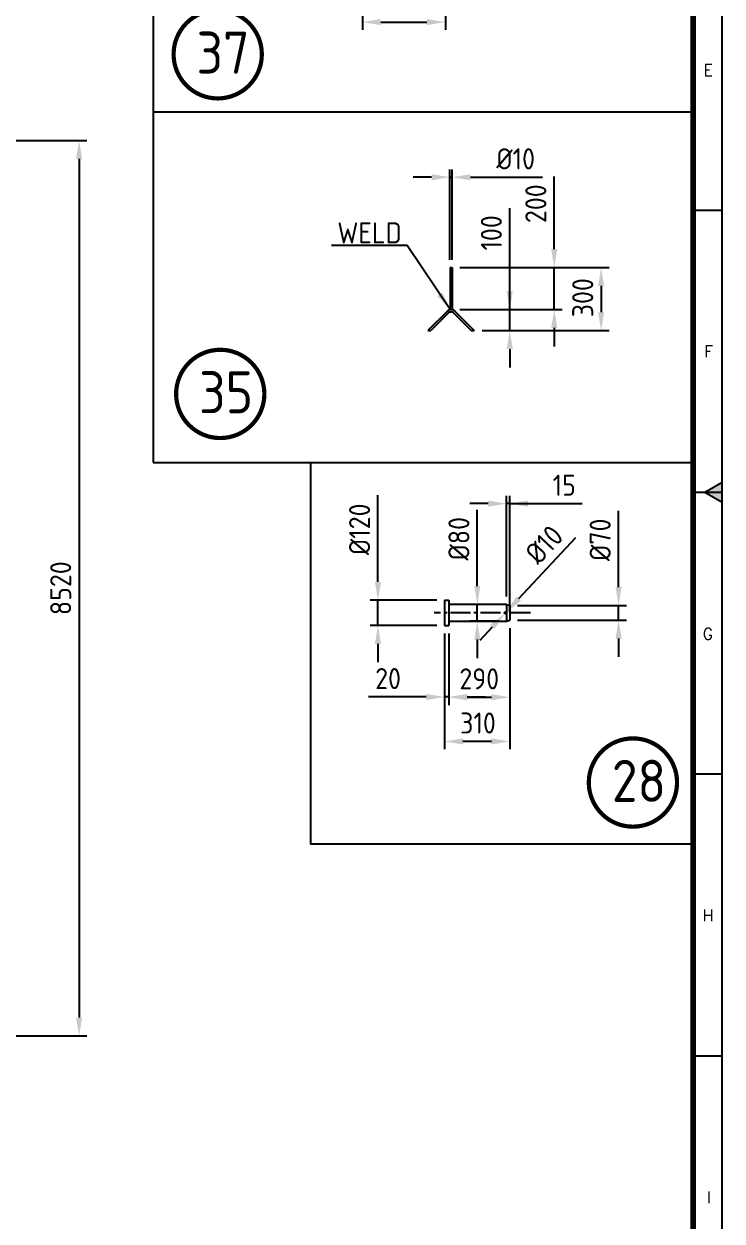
# Model space of a CAD drawing. Header units: millimetres. Extents: x -1362 to -436, y 602 to 1257.
# Drawn here: x -572.4 to -439.5, y 791.6 to 1019.4 of the extents above; entities that cross this region are included whole.
import ezdxf
from ezdxf.enums import TextEntityAlignment as Align

# ---------------------------------------------------------------- set-up
doc = ezdxf.new("R2010")
doc.units = ezdxf.units.MM
doc.linetypes.add('CENTER2', pattern=[28.575, 19.05, -3.175, 3.175, -3.175])
doc.layers.add('BORDER', color=6, linetype='Continuous')
doc.styles.add('ACISOTS', font='isocp.shx')
doc.styles.add('ROMANS', font='romans.shx', dxfattribs={"width": 0.8})
doc.styles.get("Standard").update_dxf_attribs({"font": 'arial.ttf'})
doc.dimstyles.new('ISO-25', dxfattribs={"dimtxt": 4, "dimasz": 3.5, "dimexe": 1.5, "dimexo": 1.5, "dimgap": 1.5, "dimtad": 1, "dimtxsty": 'Standard', "dimcen": 0, "dimadec": 0, "dimazin": 0, "dimtfac": 1, "dimtmove": 0, "dimatfit": 3, "dimfxl": 1, "dimarcsym": 0})

# ---------------------------------------------------------------- blocks, each defined once
blk = doc.blocks.new('*D6669')
at = {"color": 0, "lineweight": -2}
for p, q in [((-639.94, 997.23), (-560.37, 997.23)), ((-561.87, 993.73), (-561.87, 830.33)), ((-639.94, 826.83), (-560.37, 826.83))]:
    blk.add_line(p, q, dxfattribs=at)
at = {"color": 0}
for points in [[(-561.29, 993.73), (-562.45, 993.73), (-561.87, 997.23)], [(-562.45, 830.33), (-561.29, 830.33), (-561.87, 826.83)]]:
    blk.add_solid(points, dxfattribs=at)
at = {"layer": 'Defpoints', "color": 0}
for p in [(-641.44, 997.23), (-641.44, 826.83), (-561.87, 826.83)]:
    blk.add_point(p, dxfattribs=at)
at = {"color": 0, "ltscale": 0.5, "insert": (-565.37, 912.03), "char_height": 4, "attachment_point": 5, "rotation": 90, "style": 'ACISOTS'}
blk.add_mtext('8520', dxfattribs=at)
blk = doc.blocks.new('*D6760')
at = {"color": 0, "lineweight": -2}
for p, q in [((-479.89, 904.44), (-479.89, 889.78)), ((-491.49, 903.44), (-491.49, 889.78)), ((-487.99, 891.28), (-483.39, 891.28))]:
    blk.add_line(p, q, dxfattribs=at)
at = {"color": 0}
for points in [[(-487.99, 891.86), (-487.99, 890.7), (-491.49, 891.28)], [(-483.39, 890.7), (-483.39, 891.86), (-479.89, 891.28)]]:
    blk.add_solid(points, dxfattribs=at)
at = {"layer": 'Defpoints', "color": 0}
for p in [(-491.49, 904.94), (-479.89, 905.94), (-479.89, 891.28)]:
    blk.add_point(p, dxfattribs=at)
at = {"color": 0, "ltscale": 0.5, "insert": (-485.69, 894.78), "char_height": 4, "attachment_point": 5, "style": 'ACISOTS'}
blk.add_mtext('290', dxfattribs=at)
blk = doc.blocks.new('*D6761')
at = {"color": 0, "lineweight": -2}
for p, q in [((-504.97, 913.24), (-504.97, 929.74)), ((-493.79, 909.74), (-506.47, 909.74)), ((-504.97, 904.94), (-504.97, 909.74)), ((-493.79, 904.94), (-506.47, 904.94)), ((-504.97, 901.44), (-504.97, 897.94))]:
    blk.add_line(p, q, dxfattribs=at)
at = {"color": 0}
for points in [[(-505.56, 913.24), (-504.39, 913.24), (-504.97, 909.74)], [(-504.39, 901.44), (-505.56, 901.44), (-504.97, 904.94)]]:
    blk.add_solid(points, dxfattribs=at)
at = {"layer": 'Defpoints', "color": 0}
for p in [(-504.97, 909.74), (-492.29, 909.74), (-492.29, 904.94)]:
    blk.add_point(p, dxfattribs=at)
at = {"color": 0, "ltscale": 0.5, "insert": (-508.47, 923.24), "char_height": 4, "attachment_point": 5, "rotation": 90, "style": 'ACISOTS'}
blk.add_mtext('%%c120', dxfattribs=at)
blk = doc.blocks.new('*D6762')
at = {"color": 0, "lineweight": -2}
for p, q in [((-486.06, 912.44), (-486.06, 926.94)), ((-481.99, 908.94), (-487.56, 908.94)), ((-486.06, 905.74), (-486.06, 908.94)), ((-481.99, 905.74), (-487.56, 905.74)), ((-486.06, 902.24), (-486.06, 898.74))]:
    blk.add_line(p, q, dxfattribs=at)
at = {"color": 0}
for points in [[(-486.64, 912.44), (-485.47, 912.44), (-486.06, 908.94)], [(-485.47, 902.24), (-486.64, 902.24), (-486.06, 905.74)]]:
    blk.add_solid(points, dxfattribs=at)
at = {"layer": 'Defpoints', "color": 0}
for p in [(-486.06, 908.94), (-480.49, 908.94), (-480.49, 905.74)]:
    blk.add_point(p, dxfattribs=at)
at = {"color": 0, "ltscale": 0.5, "insert": (-489.56, 921.44), "char_height": 4, "attachment_point": 5, "rotation": 90, "style": 'ACISOTS'}
blk.add_mtext('%%C80', dxfattribs=at)
blk = doc.blocks.new('*D6763')
at = {"color": 0, "lineweight": -2}
for p, q in [((-459.17, 912.24), (-459.17, 926.74)), ((-478.39, 908.74), (-457.67, 908.74)), ((-459.17, 905.94), (-459.17, 908.74)), ((-478.39, 905.94), (-457.67, 905.94)), ((-459.17, 902.44), (-459.17, 898.94))]:
    blk.add_line(p, q, dxfattribs=at)
at = {"color": 0}
for points in [[(-459.75, 912.24), (-458.58, 912.24), (-459.17, 908.74)], [(-458.58, 902.44), (-459.75, 902.44), (-459.17, 905.94)]]:
    blk.add_solid(points, dxfattribs=at)
at = {"layer": 'Defpoints', "color": 0}
for p in [(-479.89, 908.74), (-459.17, 908.74), (-479.89, 905.94)]:
    blk.add_point(p, dxfattribs=at)
at = {"color": 0, "ltscale": 0.5, "insert": (-462.67, 921.24), "char_height": 4, "attachment_point": 5, "rotation": 90, "style": 'ACISOTS'}
blk.add_mtext('%%C70', dxfattribs=at)
blk = doc.blocks.new('*D6764')
at = {"color": 0, "lineweight": -2}
for p, q in [((-480.49, 910.44), (-480.49, 929.62)), ((-479.89, 907.44), (-479.89, 929.62)), ((-483.99, 928.12), (-487.49, 928.12)), ((-479.89, 928.12), (-480.49, 928.12)), ((-479.89, 928.12), (-466.13, 928.12)), ((-476.39, 928.12), (-472.89, 928.12))]:
    blk.add_line(p, q, dxfattribs=at)
at = {"color": 0}
for points in [[(-483.99, 927.54), (-483.99, 928.71), (-480.49, 928.12)], [(-476.39, 928.71), (-476.39, 927.54), (-479.89, 928.12)]]:
    blk.add_solid(points, dxfattribs=at)
at = {"layer": 'Defpoints', "color": 0}
for p in [(-480.49, 928.12), (-480.49, 908.94), (-479.89, 905.94)]:
    blk.add_point(p, dxfattribs=at)
at = {"color": 0, "ltscale": 0.5, "insert": (-469.51, 931.62), "char_height": 4, "attachment_point": 5, "style": 'ACISOTS'}
blk.add_mtext('15', dxfattribs=at)
blk = doc.blocks.new('*D6765')
at = {"color": 0, "lineweight": -2}
for p, q in [((-478.17, 910.04), (-467.3, 921.66)), ((-480.83, 907.19), (-480.56, 907.48)), ((-483.22, 904.63), (-485.61, 902.08))]:
    blk.add_line(p, q, dxfattribs=at)
at = {"color": 0}
for points in [[(-478.59, 910.44), (-477.74, 909.64), (-480.56, 907.48)], [(-482.79, 904.24), (-483.65, 905.03), (-480.83, 907.19)]]:
    blk.add_solid(points, dxfattribs=at)
at = {"layer": 'Defpoints', "color": 0}
for p in [(-480.83, 907.19), (-480.56, 907.48)]:
    blk.add_point(p, dxfattribs=at)
at = {"color": 0, "ltscale": 0.5, "insert": (-473.34, 920.33), "char_height": 4, "attachment_point": 5, "rotation": 46.9231, "style": 'ACISOTS'}
blk.add_mtext('%%c10', dxfattribs=at)
blk = doc.blocks.new('*D6766')
at = {"color": 0, "lineweight": -2}
for p, q in [((-479.89, 904.44), (-479.89, 881.37)), ((-492.29, 903.44), (-492.29, 881.37)), ((-483.39, 882.87), (-488.79, 882.87))]:
    blk.add_line(p, q, dxfattribs=at)
at = {"color": 0}
for points in [[(-488.79, 883.45), (-488.79, 882.29), (-492.29, 882.87)], [(-483.39, 882.29), (-483.39, 883.45), (-479.89, 882.87)]]:
    blk.add_solid(points, dxfattribs=at)
at = {"layer": 'Defpoints', "color": 0}
for p in [(-492.29, 904.94), (-479.89, 905.94), (-492.29, 882.87)]:
    blk.add_point(p, dxfattribs=at)
at = {"color": 0, "ltscale": 0.5, "insert": (-485.93, 886.37), "char_height": 4, "attachment_point": 5, "style": 'ACISOTS'}
blk.add_mtext('310', dxfattribs=at)
blk = doc.blocks.new('*D6767')
at = {"color": 0, "lineweight": -2}
for p, q in [((-492.29, 903.44), (-492.29, 889.83)), ((-491.49, 903.44), (-491.49, 889.83)), ((-495.79, 891.33), (-506.8, 891.33)), ((-491.49, 891.33), (-492.29, 891.33)), ((-487.99, 891.33), (-484.49, 891.33))]:
    blk.add_line(p, q, dxfattribs=at)
at = {"color": 0}
for points in [[(-495.79, 890.74), (-495.79, 891.91), (-492.29, 891.33)], [(-487.99, 891.91), (-487.99, 890.74), (-491.49, 891.33)]]:
    blk.add_solid(points, dxfattribs=at)
at = {"layer": 'Defpoints', "color": 0}
for p in [(-492.29, 904.94), (-491.49, 904.94), (-492.29, 891.33)]:
    blk.add_point(p, dxfattribs=at)
at = {"color": 0, "ltscale": 0.5, "insert": (-503.05, 894.83), "char_height": 4, "attachment_point": 5, "style": 'ACISOTS'}
blk.add_mtext('20', dxfattribs=at)
blk = doc.blocks.new('A1B')
at = {"layer": 'BORDER', "color": 1}
for p, q in [((837, 345.17), (832, 345.17)), ((837, 247.84), (832, 247.84)), ((837, 199.17), (832, 199.17))]:
    blk.add_line(p, q, dxfattribs=at)
at = {"layer": 'BORDER'}
for p, q in [((834, 296.5), (837, 298.23)), ((832, 296.5), (837, 296.5)), ((834, 296.5), (837, 294.77))]:
    blk.add_line(p, q, dxfattribs=at)
blk.add_lwpolyline([(837, 3), (837, 590), (3, 590), (3, 3)], close=True, dxfattribs=at)
at = {"layer": 'BORDER', "const_width": 1}
blk.add_lwpolyline([(8, 8), (832, 8), (832, 585), (8, 585)], close=True, dxfattribs=at)
at = {"layer": 'BORDER'}
blk.add_solid([(837, 298.23), (837, 294.77), (834, 296.5)], dxfattribs=at)
at = {"layer": 'BORDER', "color": 1, "style": 'ROMANS'}
for s, p in [('E', (834.61, 368.4)), ('F', (834.66, 319.81)), ('G', (834.56, 271.07)), ('H', (834.57, 222.46)), ('I', (834.69, 173.82))]:
    blk.add_text(s, height=2, dxfattribs=at).set_placement(p, align=Align.CENTER)
blk = doc.blocks.new('A$7EA51210113029E')
blk.add_blockref('A1B', (0, 0))
blk = doc.blocks.new('*D6868')
at = {"color": 0, "lineweight": -2}
for p, q in [((-507.94, 1026.87), (-507.94, 1018.26)), ((-492.14, 1026.87), (-492.14, 1018.26)), ((-504.44, 1019.76), (-495.64, 1019.76))]:
    blk.add_line(p, q, dxfattribs=at)
at = {"color": 0}
for points in [[(-504.44, 1020.34), (-504.44, 1019.18), (-507.94, 1019.76)], [(-495.64, 1019.18), (-495.64, 1020.34), (-492.14, 1019.76)]]:
    blk.add_solid(points, dxfattribs=at)
at = {"layer": 'Defpoints', "color": 0}
for p in [(-507.94, 1028.37), (-492.14, 1028.37), (-492.14, 1019.76)]:
    blk.add_point(p, dxfattribs=at)
at = {"color": 0, "ltscale": 0.5, "insert": (-499.81, 1023.26), "char_height": 4, "attachment_point": 5, "style": 'ACISOTS'}
blk.add_mtext('790', dxfattribs=at)
blk = doc.blocks.new('*D6879')
at = {"color": 0, "lineweight": -2}
for p, q in [((-489.36, 973.05), (-460.99, 973.05)), ((-462.49, 969.55), (-462.49, 964.55)), ((-485.14, 961.05), (-460.99, 961.05))]:
    blk.add_line(p, q, dxfattribs=at)
at = {"color": 0}
for points in [[(-461.91, 969.55), (-463.08, 969.55), (-462.49, 973.05)], [(-463.08, 964.55), (-461.91, 964.55), (-462.49, 961.05)]]:
    blk.add_solid(points, dxfattribs=at)
at = {"layer": 'Defpoints', "color": 0}
for p in [(-490.86, 973.05), (-486.64, 961.05), (-462.49, 961.05)]:
    blk.add_point(p, dxfattribs=at)
at = {"color": 0, "ltscale": 0.5, "insert": (-465.99, 967.31), "char_height": 4, "attachment_point": 5, "rotation": 90, "style": 'ACISOTS'}
blk.add_mtext('300', dxfattribs=at)
blk = doc.blocks.new('*D6880')
at = {"color": 0, "lineweight": -2}
for p, q in [((-479.89, 965.05), (-479.89, 984.36)), ((-479.89, 968.55), (-479.89, 972.05)), ((-489.36, 965.05), (-478.39, 965.05)), ((-479.89, 961.05), (-479.89, 965.05)), ((-485.14, 961.05), (-478.39, 961.05)), ((-479.89, 957.55), (-479.89, 954.05))]:
    blk.add_line(p, q, dxfattribs=at)
at = {"color": 0}
for points in [[(-480.47, 968.55), (-479.3, 968.55), (-479.89, 965.05)], [(-479.3, 957.55), (-480.47, 957.55), (-479.89, 961.05)]]:
    blk.add_solid(points, dxfattribs=at)
at = {"layer": 'Defpoints', "color": 0}
for p in [(-490.86, 965.05), (-479.89, 965.05), (-486.64, 961.05)]:
    blk.add_point(p, dxfattribs=at)
at = {"color": 0, "ltscale": 0.5, "insert": (-483.39, 979.65), "char_height": 4, "attachment_point": 5, "rotation": 90, "style": 'ACISOTS'}
blk.add_mtext('100', dxfattribs=at)
blk = doc.blocks.new('*D6881')
at = {"color": 0, "lineweight": -2}
for p, q in [((-471.41, 976.55), (-471.41, 990.35)), ((-489.36, 973.05), (-469.91, 973.05)), ((-471.41, 965.05), (-471.41, 973.05)), ((-489.36, 965.05), (-469.91, 965.05)), ((-471.41, 961.55), (-471.41, 958.05))]:
    blk.add_line(p, q, dxfattribs=at)
at = {"color": 0}
for points in [[(-471.99, 976.55), (-470.82, 976.55), (-471.41, 973.05)], [(-470.82, 961.55), (-471.99, 961.55), (-471.41, 965.05)]]:
    blk.add_solid(points, dxfattribs=at)
at = {"layer": 'Defpoints', "color": 0}
for p in [(-490.86, 973.05), (-471.41, 973.05), (-490.86, 965.05)]:
    blk.add_point(p, dxfattribs=at)
at = {"color": 0, "ltscale": 0.5, "insert": (-474.91, 985.2), "char_height": 4, "attachment_point": 5, "rotation": 90, "style": 'ACISOTS'}
blk.add_mtext('200', dxfattribs=at)
blk = doc.blocks.new('*D6883')
at = {"color": 0, "lineweight": -2}
for p, q in [((-491.26, 974.55), (-491.26, 991.74)), ((-490.86, 974.55), (-490.86, 991.74)), ((-494.76, 990.24), (-498.26, 990.24)), ((-491.26, 990.24), (-490.86, 990.24)), ((-487.36, 990.24), (-473.65, 990.24))]:
    blk.add_line(p, q, dxfattribs=at)
at = {"color": 0}
for points in [[(-494.76, 989.66), (-494.76, 990.82), (-491.26, 990.24)], [(-487.36, 990.82), (-487.36, 989.66), (-490.86, 990.24)]]:
    blk.add_solid(points, dxfattribs=at)
at = {"layer": 'Defpoints', "color": 0}
for p in [(-490.86, 990.24), (-491.26, 973.05), (-490.86, 973.05)]:
    blk.add_point(p, dxfattribs=at)
at = {"color": 0, "ltscale": 0.5, "insert": (-478.76, 993.74), "char_height": 4, "attachment_point": 5, "style": 'ACISOTS'}
blk.add_mtext('%%c10', dxfattribs=at)

msp = doc.modelspace()

# ---------------------------------------------------------------- linework, layer by layer
at = {"color": 2, "ltscale": 0.5}
for p, q in [((-547.74949, 1054.34489), (-547.74949, 1002.66319)), ((-547.74949, 1002.66319), (-444.9793, 1002.66319)), ((-547.74949, 1002.66319), (-547.74949, 935.94216)), ((-491.25722, 973.05024), (-491.25722, 965.05024)), ((-491.25722, 973.05024), (-490.85722, 973.05024)), ((-490.85722, 973.05024), (-490.85722, 965.05024)), ((-491.76433, 964.75735), (-495.47144, 961.05024)), ((-491.48149, 964.4745), (-494.90575, 961.05024)), ((-491.25722, 965.05024), (-490.85722, 965.05024)), ((-490.63296, 964.4745), (-487.20869, 961.05024)), ((-490.35012, 964.75735), (-486.64301, 961.05024)), ((-495.47144, 961.05024), (-494.90575, 961.05024)), ((-487.20869, 961.05024), (-486.64301, 961.05024)), ((-547.74949, 935.94216), (-444.9793, 935.94216))]:
    msp.add_line(p, q, dxfattribs=at)
at = {"color": 6, "ltscale": 0.5}
for p, q in [((-492.2937, 909.73706), (-491.4937, 909.73706)), ((-492.2937, 909.73706), (-492.2937, 904.93706)), ((-491.4937, 909.73706), (-491.4937, 904.93706)), ((-480.4937, 908.93706), (-491.4937, 908.93706)), ((-480.4937, 908.93706), (-480.4937, 905.73706)), ((-480.4937, 908.93706), (-479.8937, 908.73706)), ((-479.8937, 908.73706), (-479.8937, 905.93706)), ((-492.2937, 904.93706), (-491.4937, 904.93706)), ((-491.4937, 905.73706), (-480.4937, 905.73706)), ((-480.4937, 905.73706), (-479.8937, 905.93706))]:
    msp.add_line(p, q, dxfattribs=at)
at = {"color": 3, "linetype": 'CENTER2', "ltscale": 0.2}
msp.add_line((-475.93818, 907.33706), (-494.27976, 907.33706), dxfattribs=at)
at = {"color": 2, "ltscale": 0.5, "const_width": 0.8}
for points in [[(-527.08068, 1013.63362, 1), (-543.88068, 1013.63362, 1)], [(-526.59943, 949.00321, 1), (-543.39943, 949.00321, 1)], [(-448.0339, 875.04759, 1), (-464.8339, 875.04759, 1)]]:
    msp.add_lwpolyline(points, format="xyb", close=True, dxfattribs=at)
at = {"color": 2, "ltscale": 0.5}
msp.add_lwpolyline([(-517.77585, 935.94216), (-444.9793, 935.94216), (-444.9793, 863.32177), (-517.77585, 863.32177)], close=True, dxfattribs=at)
msp.add_circle((-480.6937, 907.33706), 0.2, dxfattribs=at)
at = {"color": 2, "ltscale": 0.5, "extrusion": (0, 0, -1)}
for radius in [1, 0.6]:
    msp.add_arc((491.05722, 964.05024), radius, 45, 135, dxfattribs=at)

# ---------------------------------------------------------------- block references
at = {"color": 2, "ltscale": 0.5, "xscale": 1.1025, "yscale": 1.1025, "zscale": 1.1025}
msp.add_blockref('A$7EA51210113029E', (-1362.2593, 603.38962), dxfattribs=at)

# ---------------------------------------------------------------- texts
at = {"style": 'ACISOTS'}
for s, insert, char_height, attachment_point in [('37', (-539.51127, 1009.9527), 8, 7), ('WELD', (-506.57582, 979.64766), 4, 5), ('35', (-539.03002, 945.32229), 8, 7), ('28', (-460.46449, 871.36666), 8, 7)]:
    msp.add_mtext(s, dxfattribs=dict(at, insert=insert, char_height=char_height, attachment_point=attachment_point))

# ---------------------------------------------------------------- dimensions: what is measured, and where the dimension line sits
for base, p1, p2, override, picture, middle in [((-492.13839, 1019.75935), (-507.93839, 1028.37221), (-492.13839, 1028.37221), {"dimtxt": 4, "dimlfac": 50, "dimtxsty": 'ACISOTS'}, '*D6868', (-499.8142, 1019.75935)), ((-480.4937, 928.1226), (-479.8937, 905.93706), (-480.4937, 908.93706), {"dimtxt": 4, "dimlfac": 25, "dimtxsty": 'ACISOTS'}, '*D6764', (-469.51085, 928.1226)), ((-492.2937, 882.86914), (-479.8937, 905.93706), (-492.2937, 904.93706), {"dimtxt": 4, "dimlfac": 25, "dimtxsty": 'ACISOTS'}, '*D6766', (-485.9337, 882.86914))]:
    dim = msp.add_linear_dim(base=base, p1=p1, p2=p2, dimstyle='ISO-25', override=override)
    dim.commit()
    dim.dimension.update_dxf_attribs({"geometry": picture, "text_midpoint": middle, "dimtype": 160})
for base, p1, p2, override, picture, middle in [((-561.87113, 826.83393), (-641.4425, 997.23393), (-641.4425, 826.83393), {"dimtxt": 4, "dimlfac": 50, "dimtxsty": 'ACISOTS'}, '*D6669', (-561.87113, 912.03393)), ((-479.88647, 965.05024), (-486.64301, 961.05024), (-490.85722, 965.05024), {"dimtxt": 4, "dimlfac": 25, "dimtxsty": 'ACISOTS'}, '*D6880', (-479.88647, 979.65463)), ((-462.49201, 961.05024), (-490.85722, 973.05024), (-486.64301, 961.05024), {"dimtxt": 4, "dimlfac": 25, "dimtxsty": 'ACISOTS'}, '*D6879', (-462.49201, 967.31242))]:
    dim = msp.add_linear_dim(base=base, p1=p1, p2=p2, angle=90, dimstyle='ISO-25', override=override)
    dim.commit()
    dim.dimension.update_dxf_attribs({"geometry": picture, "text_midpoint": middle, "dimtype": 160})
dim = msp.add_linear_dim(base=(-490.85722, 990.24107), p1=(-491.25722, 973.05024), p2=(-490.85722, 973.05024), text='%%c<>', dimstyle='ISO-25', override={"dimtxt": 4, "dimlfac": 25, "dimtxsty": 'ACISOTS'})
dim.commit()
dim.dimension.update_dxf_attribs({"geometry": '*D6883', "text_midpoint": (-478.75565, 993.74107)})
dim = msp.add_linear_dim(base=(-471.40527, 973.05024), p1=(-490.85722, 965.05024), p2=(-490.85722, 973.05024), angle=90, dimstyle='ISO-25', override={"dimtxt": 4, "dimlfac": 25, "dimtxsty": 'ACISOTS'})
dim.commit()
dim.dimension.update_dxf_attribs({"geometry": '*D6881', "text_midpoint": (-474.90567, 985.2026)})
for base, p1, p2, text, picture, middle in [((-504.97283, 909.73706), (-492.2937, 904.93706), (-492.2937, 909.73706), '%%c<>', '*D6761', (-508.47323, 923.23863)), ((-486.05592, 908.93706), (-480.4937, 905.73706), (-480.4937, 908.93706), '%%C<>', '*D6762', (-489.55592, 921.43863)), ((-459.16686, 908.73706), (-479.8937, 905.93706), (-479.8937, 908.73706), '%%C<>', '*D6763', (-462.66686, 921.23863))]:
    dim = msp.add_linear_dim(base=base, p1=p1, p2=p2, angle=90, text=text, dimstyle='ISO-25', override={"dimtxt": 4, "dimlfac": 25, "dimtxsty": 'ACISOTS'})
    dim.commit()
    dim.dimension.update_dxf_attribs({"geometry": picture, "text_midpoint": middle})
dim = msp.add_diameter_dim_2p(p1=(-480.83029, 907.19097), p2=(-480.5571, 907.48315), dimstyle='ISO-25', override={"dimtxt": 4, "dimlfac": 25, "dimtxsty": 'ACISOTS'})
dim.commit()
dim.dimension.update_dxf_attribs({"geometry": '*D6765', "text_midpoint": (-470.78435, 917.93499), "dimtype": 163})
for base, p2, picture, middle in [((-492.2937, 891.32753), (-492.2937, 904.93706), '*D6767', (-503.04606, 894.82793)), ((-479.8937, 891.28084), (-479.8937, 905.93706), '*D6760', (-485.6937, 894.78123))]:
    dim = msp.add_linear_dim(base=base, p1=(-491.4937, 904.93706), p2=p2, dimstyle='ISO-25', override={"dimtxt": 4, "dimlfac": 25, "dimtxsty": 'ACISOTS'})
    dim.commit()
    dim.dimension.update_dxf_attribs({"geometry": picture, "text_midpoint": middle})

# ---------------------------------------------------------------- leaders
at = {"color": 2, "ltscale": 0.5}
msp.add_leader([(-491.25722, 965.05024), (-499.40649, 977.26774), (-513.81054, 977.26774)], dimstyle='ISO-25', dxfattribs=at)

doc.saveas('drawing.dxf')
